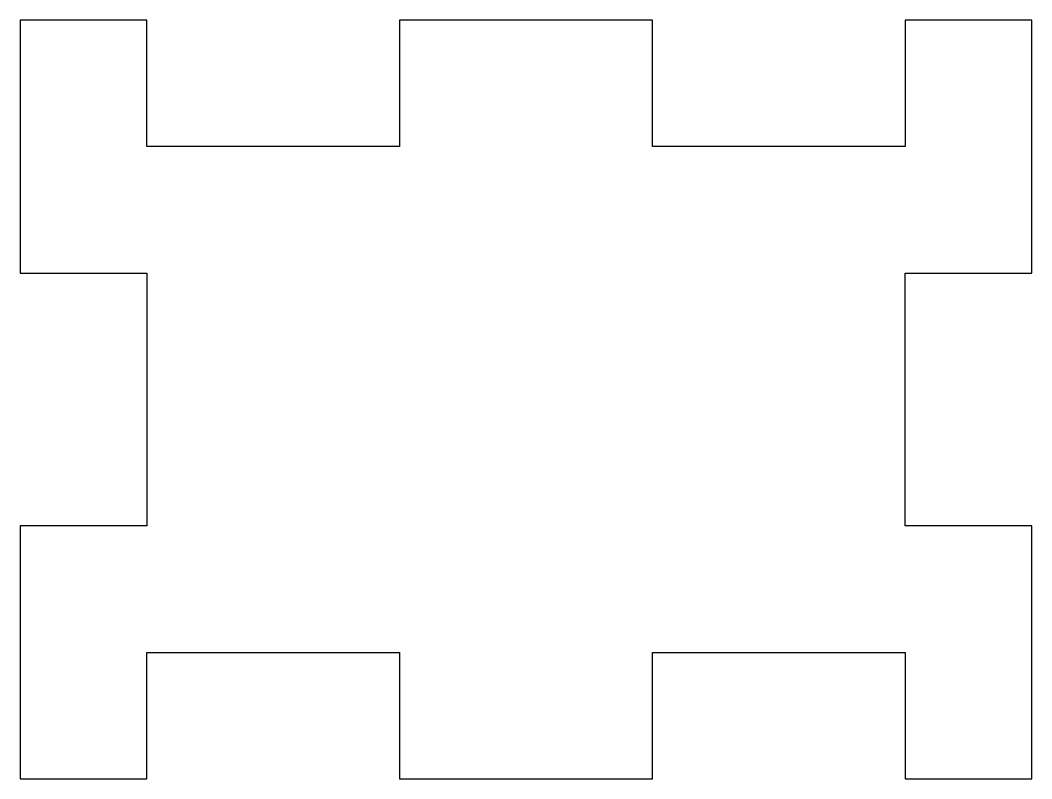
# Model space of a CAD drawing. Header units: millimetres. Extents: x 40 to 120, y 170 to 230.
import ezdxf

# ---------------------------------------------------------------- set-up
doc = ezdxf.new("R2010")
doc.units = ezdxf.units.MM
doc.layers.get('0').update_dxf_attribs({"linetype": 'CONTINUOUS'})

msp = doc.modelspace()

# ---------------------------------------------------------------- linework, layer by layer
msp.add_lwpolyline([(40, 230), (40, 210), (50, 210), (50, 190), (40, 190), (40, 170), (50, 170), (50, 180), (70, 180), (70, 170), (90, 170), (90, 180), (110, 180), (110, 170), (120, 170), (120, 190), (110, 190), (110, 210), (120, 210), (120, 230), (110, 230), (110, 220), (90, 220), (90, 230), (70, 230), (70, 220), (50, 220), (50, 230)], close=True)

doc.saveas('drawing.dxf')
